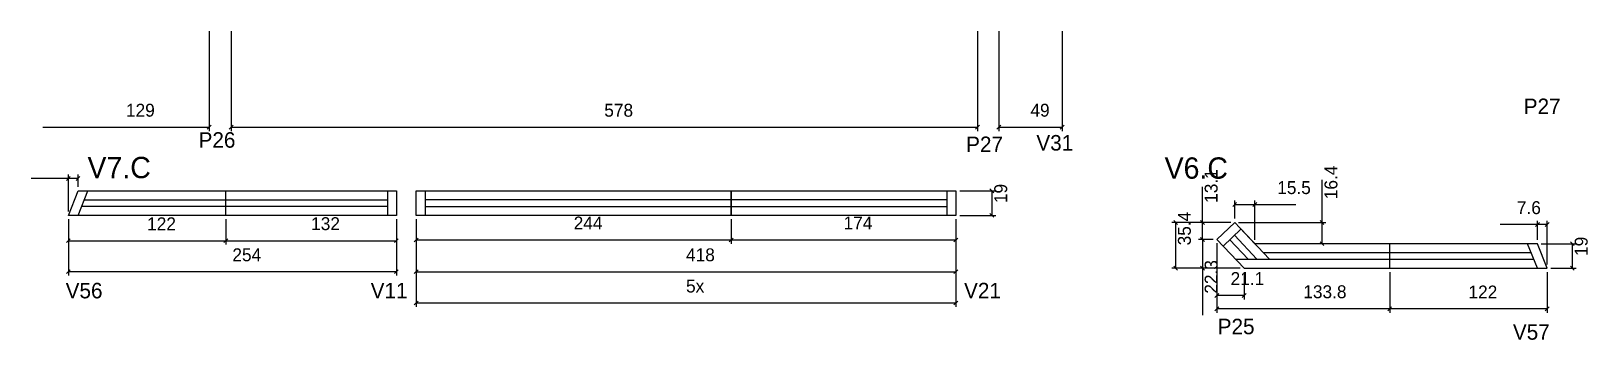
# Model space of a CAD drawing. Header units: metres. Extents: x 3404 to 4609, y 109 to 348.
import ezdxf

# ---------------------------------------------------------------- set-up
doc = ezdxf.new("R2010")
doc.units = ezdxf.units.M
for name, color, linetype in [('5', 7, 'Continuous'), ('COTA', 7, 'Continuous'), ('NOMENCLATURA', 7, 'Continuous'), ('Painéis', 7, 'Continuous'), ('SARR_2.2x7', 7, 'Continuous')]:
    doc.layers.add(name, color=color, linetype=linetype)

msp = doc.modelspace()

# ---------------------------------------------------------------- linework, layer by layer
at = {"layer": 'COTA', "color": 4, "lineweight": 25}
for p, q in [((3541.6, 347.6), (3541.6, 270.3)), ((3558.5, 347.6), (3558.5, 270.3)), ((4136.5, 347.6), (4136.5, 270.3)), ((4153, 347.6), (4153, 270.3)), ((4202, 347.6), (4202, 270.3)), ((3412.6, 273.3), (3541.6, 273.3)), ((3558.5, 273.3), (4136.5, 273.3)), ((4153, 273.3), (4202, 273.3)), ((3701.8, 202), (3701.8, 183)), ((3701.8, 202), (3701.8, 158.4)), ((3945.8, 202), (3945.8, 183)), ((3945.8, 202), (3945.8, 183)), ((4119.8, 202), (4119.8, 183)), ((4119.8, 202), (4119.8, 158.4)), ((3701.8, 186), (3945.8, 186)), ((3945.8, 186), (4119.8, 186)), ((3701.8, 161.4), (4119.8, 161.4))]:
    msp.add_line(p, q, dxfattribs=at)
at = {"layer": 'COTA', "color": 0, "lineweight": 25}
for p, q in [((3540.1, 271.8), (3543.1, 274.8)), ((3560, 274.8), (3557, 271.8)), ((4135, 271.8), (4138, 274.8)), ((4154.5, 274.8), (4151.5, 271.8)), ((4200.5, 271.8), (4203.5, 274.8)), ((3703.3, 187.5), (3700.3, 184.5)), ((3944.3, 184.5), (3947.3, 187.5)), ((3947.3, 187.5), (3944.3, 184.5)), ((4118.3, 184.5), (4121.3, 187.5)), ((3703.3, 162.9), (3700.3, 159.9)), ((4118.3, 159.9), (4121.3, 162.9))]:
    msp.add_line(p, q, dxfattribs=at)
at = {"layer": 'Painéis', "color": 4, "lineweight": 25}
for p, q in [((3432.5, 233.6), (3403.7, 233.6)), ((3432.5, 208), (3432.5, 236.6)), ((3440, 233.6), (3432.5, 233.6)), ((3440, 227), (3440, 236.6)), ((4403.3, 199.5), (4403.3, 232.5)), ((4122.8, 224), (4150.6, 224)), ((4147.6, 224), (4147.6, 205)), ((4310.7, 199.5), (4310.7, 227)), ((4122.8, 205), (4150.6, 205)), ((4335.7, 202.5), (4335.7, 216.4)), ((4335.7, 213.4), (4351.2, 213.4)), ((4351.2, 186.1), (4351.2, 216.4)), ((4351.2, 213.4), (4383, 213.4)), ((3432.5, 202), (3432.5, 158.4)), ((3432.5, 202), (3432.5, 182.4)), ((3554.5, 202), (3554.5, 182.4)), ((3554.5, 202), (3554.5, 182.4)), ((3686.5, 202), (3686.5, 158.4)), ((3686.5, 202), (3686.5, 182.4)), ((3701.8, 202), (3701.8, 134.2)), ((4119.8, 202), (4119.8, 134.2)), ((4332.7, 199.5), (4287, 199.5)), ((4290, 164.1), (4290, 199.5)), ((4332.7, 199.5), (4307.7, 199.5)), ((4310.7, 186.4), (4310.7, 199.5)), ((4338.7, 199.5), (4406.3, 199.5)), ((4403.3, 183.1), (4403.3, 199.5)), ((4570.1, 197.9), (4541.3, 197.9)), ((4570.1, 186.1), (4570.1, 200.9)), ((4577.6, 197.9), (4570.1, 197.9)), ((4577.6, 167.1), (4577.6, 200.9)), ((3432.5, 185.4), (3554.5, 185.4)), ((3554.5, 185.4), (3686.5, 185.4)), ((4318.9, 186.4), (4307.7, 186.4)), ((4318.9, 186.4), (4307.7, 186.4)), ((4310.7, 186.4), (4310.7, 164.1)), ((4321.9, 183.4), (4321.9, 129.7)), ((4321.9, 183.4), (4321.9, 140)), ((4573.1, 183.1), (4600.1, 183.1)), ((4597.1, 183.1), (4597.1, 164.1)), ((3686.5, 161.4), (3432.5, 161.4)), ((4340, 164.1), (4287, 164.1)), ((4340, 164.1), (4307.7, 164.1)), ((4310.7, 164.1), (4310.7, 127.7)), ((4343, 161.1), (4343, 140)), ((4455.7, 161.1), (4455.7, 129.7)), ((4455.7, 161.1), (4455.7, 129.7)), ((4577.6, 161.1), (4577.6, 129.7)), ((4580.6, 164.1), (4600.1, 164.1)), ((3701.8, 137.2), (4119.8, 137.2)), ((4343, 143), (4321.9, 143)), ((4455.7, 132.7), (4321.9, 132.7)), ((4577.6, 132.7), (4455.7, 132.7))]:
    msp.add_line(p, q, dxfattribs=at)
at = {"layer": 'Painéis', "color": 0, "lineweight": 25}
for p, q in [((3434, 235.1), (3431, 232.1)), ((3438.5, 232.1), (3441.5, 235.1)), ((4149.1, 222.5), (4146.1, 225.5)), ((4146.1, 206.5), (4149.1, 203.5)), ((4337.2, 214.9), (4334.2, 211.9)), ((4349.7, 211.9), (4352.7, 214.9)), ((4291.5, 198), (4288.5, 201)), ((4312.2, 198), (4309.2, 201)), ((4404.8, 198), (4401.8, 201)), ((4571.6, 199.4), (4568.6, 196.4)), ((4576.1, 196.4), (4579.1, 199.4)), ((3434, 186.9), (3431, 183.9)), ((3553, 183.9), (3556, 186.9)), ((3556, 186.9), (3553, 183.9)), ((3685, 183.9), (3688, 186.9)), ((4312.2, 184.9), (4309.2, 187.9)), ((4309.2, 187.9), (4312.2, 184.9)), ((4401.8, 184.6), (4404.8, 181.6)), ((4598.6, 181.6), (4595.6, 184.6)), ((3434, 162.9), (3431, 159.9)), ((3685, 159.9), (3688, 162.9)), ((4288.5, 165.6), (4291.5, 162.6)), ((4309.2, 165.6), (4312.2, 162.6)), ((4595.6, 165.6), (4598.6, 162.6)), ((3703.3, 138.7), (3700.3, 135.7)), ((4118.3, 135.7), (4121.3, 138.7)), ((4323.4, 144.5), (4320.4, 141.5)), ((4323.4, 134.2), (4320.4, 131.2)), ((4341.5, 141.5), (4344.5, 144.5)), ((4457.2, 134.2), (4454.2, 131.2)), ((4454.2, 131.2), (4457.2, 134.2)), ((4576.1, 131.2), (4579.1, 134.2))]:
    msp.add_line(p, q, dxfattribs=at)
at = {"layer": 'Painéis', "color": 200, "lineweight": 25}
for p, q in [((3554.5, 205), (3554.5, 224)), ((4455.7, 164.1), (4455.7, 183.1))]:
    msp.add_line(p, q, dxfattribs=at)
for points in [[(3432.5, 205), (3440, 224), (3686.5, 224), (3686.5, 205), (3432.5, 205)], [(4321.9, 186.4), (4343, 164.1), (4577.6, 164.1), (4570.1, 183.1), (4351.2, 183.1), (4335.7, 199.5), (4321.9, 186.4)]]:
    msp.add_lwpolyline(points, dxfattribs=at)
for points in [[(3945.8, 205), (3701.8, 205), (3701.8, 224), (3945.8, 224)], [(3945.8, 224), (4119.8, 224), (4119.8, 205), (3945.8, 205)]]:
    msp.add_lwpolyline(points, close=True, dxfattribs=at)
at = {"layer": 'SARR_2.2x7', "color": 40, "lineweight": 25}
for p, q in [((3440, 205), (3447.6, 224)), ((3444.8, 217), (3679.5, 217)), ((3679.5, 224), (3679.5, 205)), ((3708.8, 224), (3708.8, 205)), ((3945.8, 217), (3708.8, 217)), ((4112.8, 217), (3945.8, 217)), ((4112.8, 224), (4112.8, 205)), ((3679.5, 212), (3442.8, 212)), ((3708.8, 212), (3945.8, 212)), ((3945.8, 212), (4112.8, 212)), ((4340.5, 194.4), (4326.7, 181.3)), ((4362.5, 171.1), (4340.3, 194.6)), ((4331.8, 186.1), (4346, 171.1)), ((4352.9, 171.1), (4335.4, 189.6)), ((4570.1, 164.1), (4562.5, 183.1)), ((4336.4, 171.1), (4455.7, 171.1)), ((4455.7, 176.1), (4357.8, 176.1)), ((4565.3, 176.1), (4455.7, 176.1)), ((4455.7, 171.1), (4567.3, 171.1))]:
    msp.add_line(p, q, dxfattribs=at)

# ---------------------------------------------------------------- texts
at = {"layer": '5', "color": 5, "lineweight": 25}
for s, p in [('P27', (4559.5, 283.4)), ('P26', (3533.3, 257.4)), ('P27', (4127.7, 254)), ('V31', (4182.1, 255.2)), ('V56', (3430.4, 140.8)), ('V11', (3666.6, 140.8)), ('V21', (4126.1, 140.8)), ('P25', (4322.5, 113)), ('V57', (4551.1, 108.8))]:
    msp.add_text(s, height=12, rotation=360, dxfattribs=at).set_placement(p)
at = {"layer": 'COTA', "color": 240, "lineweight": 25}
for s, p in [('129', (3477.1, 281.4)), ('578', (3847.5, 281.4)), ('49', (4177.5, 281.4)), ('244', (3823.8, 194.1)), ('174', (4032.8, 194.1)), ('418', (3910.8, 169.5))]:
    msp.add_text(s, height=10, dxfattribs=at).set_placement(p)
at = {"layer": 'NOMENCLATURA', "color": 7, "lineweight": 25}
for s, p in [('V7.C', (3447.3, 233.8)), ('V6.C', (4281.4, 233.4))]:
    msp.add_text(s, height=16.5, dxfattribs=at).set_placement(p)
at = {"layer": 'Painéis', "color": 240, "lineweight": 25}
for s, p in [('16.4', (4415.2, 217.5)), ('13.1', (4322.4, 214.7)), ('19', (4159.5, 214.5)), ('35.4', (4301.7, 181.8)), ('19', (4609, 173.6)), ('22.3', (4322.4, 144.4))]:
    msp.add_text(s, height=10, rotation=90, dxfattribs=at).set_placement(p)
for s, p in [('15.5', (4368.6, 221.5)), ('7.6', (4554.2, 206)), ('122', (3493.5, 193.5)), ('132', (3620.5, 193.6)), ('254', (3559.5, 169.5)), ('21.1', (4332.5, 151.1)), ('5x', (3910.8, 145.3)), ('133.8', (4388.8, 140.9)), ('122', (4516.7, 140.7))]:
    msp.add_text(s, height=10, dxfattribs=at).set_placement(p)

doc.saveas('drawing.dxf')
